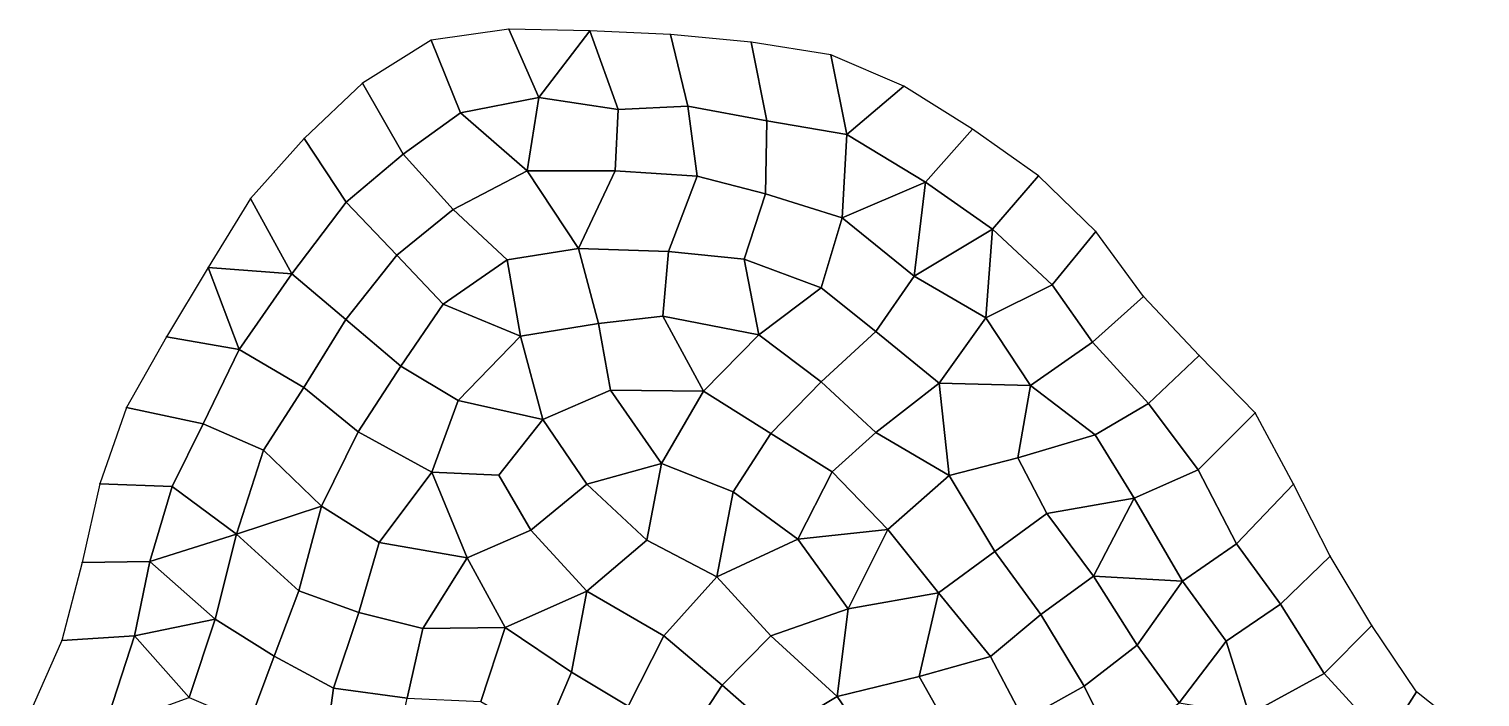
# Model space of a CAD drawing. Extents: x 727294 to 731543, y 8575035 to 8579824.
# Drawn here: x 728685.5 to 729044.1, y 8577634.1 to 8577799.2 of the extents above; entities that cross this region are included whole.
import ezdxf

# ---------------------------------------------------------------- set-up
doc = ezdxf.new("R2010")
doc.units = 0
for name, color, linetype in [('MESH_BOUND', 25, 'CONTINUOUS'), ('MESH_ELEMS', 250, 'CONTINUOUS'), ('MESH_NODES', 18, 'CONTINUOUS')]:
    doc.layers.add(name, color=color, linetype=linetype)

msp = doc.modelspace()

# ---------------------------------------------------------------- linework, layer by layer
at = {"layer": 'MESH_BOUND', "color": 25}
for points in [[(728804.09, 8577799.2, 38.17), (728784.87, 8577796.48, 38.17)], [(728824.08, 8577798.79, 38.17), (728804.09, 8577799.2, 38.17)], [(728784.87, 8577796.48, 38.17), (728767.93, 8577785.85, 38.17)], [(728844.05, 8577797.83, 38.17), (728824.08, 8577798.79, 38.17)], [(728863.94, 8577795.93, 38.17), (728844.05, 8577797.83, 38.17)], [(728883.7, 8577792.84, 38.17), (728863.94, 8577795.93, 38.17)], [(728901.73, 8577785.08, 38.17), (728883.7, 8577792.84, 38.17)], [(728767.93, 8577785.85, 38.17), (728753.52, 8577772.17, 38.17)], [(728918.64, 8577774.41, 38.17), (728901.73, 8577785.08, 38.17)], [(728935.02, 8577762.94, 38.17), (728918.64, 8577774.41, 38.17)], [(728753.52, 8577772.17, 38.17), (728740.22, 8577757.27, 38.17)], [(728949.13, 8577749.19, 38.17), (728935.02, 8577762.94, 38.17)], [(728740.22, 8577757.27, 38.17), (728729.77, 8577740.22, 38.17)], [(728960.93, 8577733.07, 38.17), (728949.13, 8577749.19, 38.17)], [(728729.77, 8577740.22, 38.17), (728719.47, 8577723.08, 38.17)], [(728974.64, 8577718.53, 38.17), (728960.93, 8577733.07, 38.17)], [(728719.47, 8577723.08, 38.17), (728709.62, 8577705.69, 38.17)], [(728988.55, 8577704.35, 38.17), (728974.64, 8577718.53, 38.17)], [(728709.62, 8577705.69, 38.17), (728703.06, 8577686.8, 38.17)], [(728997.99, 8577686.73, 38.17), (728988.55, 8577704.35, 38.17)], [(728703.06, 8577686.8, 38.17), (728698.63, 8577667.33, 38.17)], [(729007.02, 8577668.89, 38.17), (728997.99, 8577686.73, 38.17)], [(728698.63, 8577667.33, 38.17), (728693.66, 8577648.07, 38.17)], [(729017.36, 8577651.78, 38.17), (729007.02, 8577668.89, 38.17)], [(729028.39, 8577635.36, 38.17), (729017.36, 8577651.78, 38.17)], [(728693.66, 8577648.07, 38.17), (728685.53, 8577629.79, 38.17)], [(729044.07, 8577622.95, 38.17), (729028.39, 8577635.36, 38.17)]]:
    msp.add_polyline3d(points, dxfattribs=at)
at = {"layer": 'MESH_ELEMS', "color": 179}
for points in [[(728804.09, 8577799.2, 38.17), (728784.87, 8577796.48, 38.17), (728792.12, 8577778.5, 38.17), (728811.47, 8577782.31, 38.17)], [(728811.47, 8577782.31, 38.17), (728824.08, 8577798.79, 38.17), (728804.09, 8577799.2, 38.17), (728811.47, 8577782.31, 38.17)], [(728767.93, 8577785.85, 38.17), (728778, 8577768.29, 38.17), (728792.12, 8577778.5, 38.17), (728784.87, 8577796.48, 38.17)], [(728824.08, 8577798.79, 38.17), (728811.47, 8577782.31, 38.17), (728831.14, 8577779.33, 38.17), (728824.08, 8577798.79, 38.17)], [(728831.14, 8577779.33, 38.17), (728848.34, 8577780.12, 38.17), (728844.05, 8577797.83, 38.17), (728824.08, 8577798.79, 38.17)], [(728848.34, 8577780.12, 38.17), (728867.86, 8577776.49, 38.17), (728863.94, 8577795.93, 38.17), (728844.05, 8577797.83, 38.17)], [(728883.7, 8577792.84, 38.17), (728863.94, 8577795.93, 38.17), (728867.86, 8577776.49, 38.17), (728887.62, 8577773.14, 38.17)], [(728883.7, 8577792.84, 38.17), (728887.62, 8577773.14, 38.17), (728901.73, 8577785.08, 38.17), (728883.7, 8577792.84, 38.17)], [(728778, 8577768.29, 38.17), (728767.93, 8577785.85, 38.17), (728753.52, 8577772.17, 38.17), (728763.89, 8577756.39, 38.17)], [(728901.73, 8577785.08, 38.17), (728887.62, 8577773.14, 38.17), (728907.05, 8577761.37, 38.17), (728918.64, 8577774.41, 38.17)], [(728808.61, 8577764.14, 38.17), (728811.47, 8577782.31, 38.17), (728792.12, 8577778.5, 38.17), (728808.61, 8577764.14, 38.17)], [(728830.38, 8577764.15, 38.17), (728831.14, 8577779.33, 38.17), (728811.47, 8577782.31, 38.17), (728808.61, 8577764.14, 38.17)], [(728790.37, 8577754.56, 38.17), (728808.61, 8577764.14, 38.17), (728792.12, 8577778.5, 38.17), (728778, 8577768.29, 38.17)], [(728850.61, 8577762.83, 38.17), (728848.34, 8577780.12, 38.17), (728831.14, 8577779.33, 38.17), (728830.38, 8577764.15, 38.17)], [(728850.61, 8577762.83, 38.17), (728867.48, 8577758.43, 38.17), (728867.86, 8577776.49, 38.17), (728848.34, 8577780.12, 38.17)], [(728867.48, 8577758.43, 38.17), (728886.5, 8577752.56, 38.17), (728887.62, 8577773.14, 38.17), (728867.86, 8577776.49, 38.17)], [(728918.64, 8577774.41, 38.17), (728907.05, 8577761.37, 38.17), (728923.61, 8577749.69, 38.17), (728935.02, 8577762.94, 38.17)], [(728740.22, 8577757.27, 38.17), (728750.46, 8577738.66, 38.17), (728763.89, 8577756.39, 38.17), (728753.52, 8577772.17, 38.17)], [(728886.5, 8577752.56, 38.17), (728907.05, 8577761.37, 38.17), (728887.62, 8577773.14, 38.17), (728886.5, 8577752.56, 38.17)], [(728778, 8577768.29, 38.17), (728763.89, 8577756.39, 38.17), (728776.46, 8577743.28, 38.17), (728790.37, 8577754.56, 38.17)], [(728803.7, 8577742.12, 38.17), (728821.27, 8577744.96, 38.17), (728808.61, 8577764.14, 38.17), (728790.37, 8577754.56, 38.17)], [(728821.27, 8577744.96, 38.17), (728830.38, 8577764.15, 38.17), (728808.61, 8577764.14, 38.17), (728821.27, 8577744.96, 38.17)], [(728843.53, 8577744.23, 38.17), (728850.61, 8577762.83, 38.17), (728830.38, 8577764.15, 38.17), (728821.27, 8577744.96, 38.17)], [(728862.25, 8577742.28, 38.17), (728867.48, 8577758.43, 38.17), (728850.61, 8577762.83, 38.17), (728843.53, 8577744.23, 38.17)], [(728907.05, 8577761.37, 38.17), (728886.5, 8577752.56, 38.17), (728904.29, 8577738.12, 38.17), (728907.05, 8577761.37, 38.17)], [(728907.05, 8577761.37, 38.17), (728904.29, 8577738.12, 38.17), (728923.61, 8577749.69, 38.17), (728907.05, 8577761.37, 38.17)], [(728949.13, 8577749.19, 38.17), (728935.02, 8577762.94, 38.17), (728923.61, 8577749.69, 38.17), (728938.36, 8577736, 38.17)], [(728729.77, 8577740.22, 38.17), (728750.46, 8577738.66, 38.17), (728740.22, 8577757.27, 38.17), (728729.77, 8577740.22, 38.17)], [(728763.89, 8577756.39, 38.17), (728750.46, 8577738.66, 38.17), (728763.84, 8577727.38, 38.17), (728776.46, 8577743.28, 38.17)], [(728881.28, 8577735.26, 38.17), (728886.5, 8577752.56, 38.17), (728867.48, 8577758.43, 38.17), (728862.25, 8577742.28, 38.17)], [(728790.37, 8577754.56, 38.17), (728776.46, 8577743.28, 38.17), (728787.89, 8577731.2, 38.17), (728803.7, 8577742.12, 38.17)], [(728881.28, 8577735.26, 38.17), (728894.82, 8577724.47, 38.17), (728904.29, 8577738.12, 38.17), (728886.5, 8577752.56, 38.17)], [(728904.29, 8577738.12, 38.17), (728921.97, 8577727.83, 38.17), (728923.61, 8577749.69, 38.17), (728904.29, 8577738.12, 38.17)], [(728923.61, 8577749.69, 38.17), (728921.97, 8577727.83, 38.17), (728938.36, 8577736, 38.17), (728923.61, 8577749.69, 38.17)], [(728938.36, 8577736, 38.17), (728948.31, 8577721.8, 38.17), (728960.93, 8577733.07, 38.17), (728949.13, 8577749.19, 38.17)], [(728763.84, 8577727.38, 38.17), (728777.38, 8577715.83, 38.17), (728787.89, 8577731.2, 38.17), (728776.46, 8577743.28, 38.17)], [(728787.89, 8577731.2, 38.17), (728806.97, 8577723.29, 38.17), (728803.7, 8577742.12, 38.17), (728787.89, 8577731.2, 38.17)], [(728826.22, 8577726.39, 38.17), (728821.27, 8577744.96, 38.17), (728803.7, 8577742.12, 38.17), (728806.97, 8577723.29, 38.17)], [(728826.22, 8577726.39, 38.17), (728842.11, 8577728.21, 38.17), (728843.53, 8577744.23, 38.17), (728821.27, 8577744.96, 38.17)], [(728862.25, 8577742.28, 38.17), (728843.53, 8577744.23, 38.17), (728842.11, 8577728.21, 38.17), (728865.9, 8577723.59, 38.17)], [(728862.25, 8577742.28, 38.17), (728865.9, 8577723.59, 38.17), (728881.28, 8577735.26, 38.17), (728862.25, 8577742.28, 38.17)], [(728729.77, 8577740.22, 38.17), (728719.47, 8577723.08, 38.17), (728737.46, 8577719.95, 38.17), (728729.77, 8577740.22, 38.17)], [(728750.46, 8577738.66, 38.17), (728729.77, 8577740.22, 38.17), (728737.46, 8577719.95, 38.17), (728750.46, 8577738.66, 38.17)], [(728737.46, 8577719.95, 38.17), (728753.44, 8577710.57, 38.17), (728763.84, 8577727.38, 38.17), (728750.46, 8577738.66, 38.17)], [(728894.82, 8577724.47, 38.17), (728910.46, 8577711.65, 38.17), (728921.97, 8577727.83, 38.17), (728904.29, 8577738.12, 38.17)], [(728881.27, 8577711.99, 38.17), (728894.82, 8577724.47, 38.17), (728881.28, 8577735.26, 38.17), (728865.9, 8577723.59, 38.17)], [(728938.36, 8577736, 38.17), (728921.97, 8577727.83, 38.17), (728932.97, 8577711.1, 38.17), (728948.31, 8577721.8, 38.17)], [(728787.89, 8577731.2, 38.17), (728777.38, 8577715.83, 38.17), (728791.61, 8577707.41, 38.17), (728806.97, 8577723.29, 38.17)], [(728974.64, 8577718.53, 38.17), (728960.93, 8577733.07, 38.17), (728948.31, 8577721.8, 38.17), (728962.17, 8577706.61, 38.17)], [(728777.38, 8577715.83, 38.17), (728763.84, 8577727.38, 38.17), (728753.44, 8577710.57, 38.17), (728766.84, 8577699.61, 38.17)], [(728842.11, 8577728.21, 38.17), (728826.22, 8577726.39, 38.17), (728829.22, 8577709.96, 38.17), (728852.23, 8577709.69, 38.17)], [(728852.23, 8577709.69, 38.17), (728865.9, 8577723.59, 38.17), (728842.11, 8577728.21, 38.17), (728852.23, 8577709.69, 38.17)], [(728910.46, 8577711.65, 38.17), (728932.97, 8577711.1, 38.17), (728921.97, 8577727.83, 38.17), (728910.46, 8577711.65, 38.17)], [(728806.97, 8577723.29, 38.17), (728812.5, 8577702.7, 38.17), (728829.22, 8577709.96, 38.17), (728826.22, 8577726.39, 38.17)], [(728865.9, 8577723.59, 38.17), (728852.23, 8577709.69, 38.17), (728868.82, 8577699.24, 35.74), (728881.27, 8577711.99, 38.17)], [(728894.79, 8577699.46, 37.15), (728910.46, 8577711.65, 38.17), (728894.82, 8577724.47, 38.17), (728881.27, 8577711.99, 38.17)], [(728728.53, 8577701.59, 38.17), (728737.46, 8577719.95, 38.17), (728719.47, 8577723.08, 38.17), (728709.62, 8577705.69, 38.17)], [(728728.53, 8577701.59, 38.17), (728743.5, 8577695.11, 38.17), (728753.44, 8577710.57, 38.17), (728737.46, 8577719.95, 38.17)], [(728812.5, 8577702.7, 38.17), (728806.97, 8577723.29, 38.17), (728791.61, 8577707.41, 38.17), (728812.5, 8577702.7, 38.17)], [(728949.02, 8577698.89, 38.17), (728962.17, 8577706.61, 38.17), (728948.31, 8577721.8, 38.17), (728932.97, 8577711.1, 38.17)], [(728962.17, 8577706.61, 38.17), (728974.45, 8577690.28, 38.17), (728988.55, 8577704.35, 38.17), (728974.64, 8577718.53, 38.17)], [(728785.06, 8577689.67, 38.17), (728791.61, 8577707.41, 38.17), (728777.38, 8577715.83, 38.17), (728766.84, 8577699.61, 38.17)], [(728743.5, 8577695.11, 38.17), (728757.82, 8577681.3, 38.17), (728766.84, 8577699.61, 38.17), (728753.44, 8577710.57, 38.17)], [(728823.34, 8577686.73, 35.58), (728841.78, 8577691.79, 35.64), (728829.22, 8577709.96, 38.17), (728812.5, 8577702.7, 38.17)], [(728829.22, 8577709.96, 38.17), (728841.78, 8577691.79, 35.64), (728852.23, 8577709.69, 38.17), (728829.22, 8577709.96, 38.17)], [(728859.54, 8577684.84, 35.66), (728868.82, 8577699.24, 35.74), (728852.23, 8577709.69, 38.17), (728841.78, 8577691.79, 35.64)], [(728883.96, 8577689.75, 35.66), (728894.79, 8577699.46, 37.15), (728881.27, 8577711.99, 38.17), (728868.82, 8577699.24, 35.74)], [(728912.87, 8577688.87, 35.7), (728910.46, 8577711.65, 38.17), (728894.79, 8577699.46, 37.15), (728912.87, 8577688.87, 35.7)], [(728929.89, 8577693.22, 38.17), (728932.97, 8577711.1, 38.17), (728910.46, 8577711.65, 38.17), (728912.87, 8577688.87, 35.7)], [(728929.89, 8577693.22, 38.17), (728949.02, 8577698.89, 38.17), (728932.97, 8577711.1, 38.17), (728929.89, 8577693.22, 38.17)], [(728720.87, 8577686.09, 38.17), (728728.53, 8577701.59, 38.17), (728709.62, 8577705.69, 38.17), (728703.06, 8577686.8, 38.17)], [(728791.61, 8577707.41, 38.17), (728785.06, 8577689.67, 38.17), (728801.62, 8577688.92, 38.17), (728812.5, 8577702.7, 38.17)], [(728962.17, 8577706.61, 38.17), (728949.02, 8577698.89, 38.17), (728958.63, 8577683.23, 38.17), (728974.45, 8577690.28, 38.17)], [(728801.62, 8577688.92, 38.17), (728809.55, 8577675.35, 35.51), (728823.34, 8577686.73, 35.58), (728812.5, 8577702.7, 38.17)], [(728974.45, 8577690.28, 38.17), (728983.89, 8577671.97, 38.17), (728997.99, 8577686.73, 38.17), (728988.55, 8577704.35, 38.17)], [(728720.87, 8577686.09, 38.17), (728736.78, 8577674.33, 38.17), (728743.5, 8577695.11, 38.17), (728728.53, 8577701.59, 38.17)], [(728772.06, 8577672.31, 38.17), (728785.06, 8577689.67, 38.17), (728766.84, 8577699.61, 38.17), (728757.82, 8577681.3, 38.17)], [(728883.96, 8577689.75, 35.66), (728868.82, 8577699.24, 35.74), (728859.54, 8577684.84, 35.66), (728875.5, 8577673.13, 35.66)], [(728894.79, 8577699.46, 37.15), (728883.96, 8577689.75, 35.66), (728897.77, 8577675.53, 35.65), (728912.87, 8577688.87, 35.7)], [(728937.03, 8577679.42, 38.07), (728958.63, 8577683.23, 38.17), (728949.02, 8577698.89, 38.17), (728929.89, 8577693.22, 38.17)], [(728736.78, 8577674.33, 38.17), (728757.82, 8577681.3, 38.17), (728743.5, 8577695.11, 38.17), (728736.78, 8577674.33, 38.17)], [(728841.78, 8577691.79, 35.64), (728823.34, 8577686.73, 35.58), (728838.19, 8577672.85, 35.61), (728841.78, 8577691.79, 35.64)], [(728859.54, 8577684.84, 35.66), (728841.78, 8577691.79, 35.64), (728838.19, 8577672.85, 35.61), (728855.53, 8577663.82, 35.65)], [(728924.17, 8577670.04, 35.62), (728937.03, 8577679.42, 38.07), (728929.89, 8577693.22, 38.17), (728912.87, 8577688.87, 35.7)], [(728785.06, 8577689.67, 38.17), (728772.06, 8577672.31, 38.17), (728793.8, 8577668.48, 35.49), (728785.06, 8577689.67, 38.17)], [(728793.8, 8577668.48, 35.49), (728809.55, 8577675.35, 35.51), (728801.62, 8577688.92, 38.17), (728785.06, 8577689.67, 38.17)], [(728883.96, 8577689.75, 35.66), (728875.5, 8577673.13, 35.66), (728897.77, 8577675.53, 35.65), (728883.96, 8577689.75, 35.66)], [(728924.17, 8577670.04, 35.62), (728912.87, 8577688.87, 35.7), (728897.77, 8577675.53, 35.65), (728910.3, 8577659.82, 35.64)], [(728970.6, 8577662.75, 38.17), (728983.89, 8577671.97, 38.17), (728974.45, 8577690.28, 38.17), (728958.63, 8577683.23, 38.17)], [(728715.37, 8577667.57, 38.17), (728720.87, 8577686.09, 38.17), (728703.06, 8577686.8, 38.17), (728698.63, 8577667.33, 38.17)], [(728715.37, 8577667.57, 38.17), (728736.78, 8577674.33, 38.17), (728720.87, 8577686.09, 38.17), (728715.37, 8577667.57, 38.17)], [(728809.55, 8577675.35, 35.51), (728823.39, 8577660.23, 35.54), (728838.19, 8577672.85, 35.61), (728823.34, 8577686.73, 35.58)], [(728855.53, 8577663.82, 35.65), (728875.5, 8577673.13, 35.66), (728859.54, 8577684.84, 35.66), (728855.53, 8577663.82, 35.65)], [(729007.02, 8577668.89, 38.17), (728997.99, 8577686.73, 38.17), (728983.89, 8577671.97, 38.17), (728994.77, 8577657.06, 38.17)], [(728757.82, 8577681.3, 38.17), (728736.78, 8577674.33, 38.17), (728752.22, 8577660.37, 38.17), (728757.82, 8577681.3, 38.17)], [(728772.06, 8577672.31, 38.17), (728757.82, 8577681.3, 38.17), (728752.22, 8577660.37, 38.17), (728766.99, 8577654.99, 38.17)], [(728937.03, 8577679.42, 38.07), (728948.59, 8577664, 37.32), (728958.63, 8577683.23, 38.17), (728937.03, 8577679.42, 38.07)], [(728948.59, 8577664, 37.32), (728970.6, 8577662.75, 38.17), (728958.63, 8577683.23, 38.17), (728948.59, 8577664, 37.32)], [(728935.58, 8577654.45, 35.57), (728948.59, 8577664, 37.32), (728937.03, 8577679.42, 38.07), (728924.17, 8577670.04, 35.62)], [(728715.37, 8577667.57, 38.17), (728731.56, 8577653.36, 38.17), (728736.78, 8577674.33, 38.17), (728715.37, 8577667.57, 38.17)], [(728752.22, 8577660.37, 38.17), (728736.78, 8577674.33, 38.17), (728731.56, 8577653.36, 38.17), (728746.12, 8577644.16, 38.17)], [(728803.22, 8577651.26, 35.48), (728823.39, 8577660.23, 35.54), (728809.55, 8577675.35, 35.51), (728793.8, 8577668.48, 35.49)], [(728897.77, 8577675.53, 35.65), (728875.5, 8577673.13, 35.66), (728887.95, 8577655.87, 35.66), (728897.77, 8577675.53, 35.65)], [(728910.3, 8577659.82, 35.64), (728897.77, 8577675.53, 35.65), (728887.95, 8577655.87, 35.66), (728910.3, 8577659.82, 35.64)], [(728782.83, 8577650.99, 35.48), (728793.8, 8577668.48, 35.49), (728772.06, 8577672.31, 38.17), (728766.99, 8577654.99, 38.17)], [(728838.19, 8577672.85, 35.61), (728823.39, 8577660.23, 35.54), (728842.37, 8577649.21, 35.6), (728855.53, 8577663.82, 35.65)], [(728875.5, 8577673.13, 35.66), (728855.53, 8577663.82, 35.65), (728868.81, 8577649.18, 35.66), (728887.95, 8577655.87, 35.66)], [(728910.3, 8577659.82, 35.64), (728923.09, 8577644.12, 35.6), (728935.58, 8577654.45, 35.57), (728924.17, 8577670.04, 35.62)], [(728983.89, 8577671.97, 38.17), (728970.6, 8577662.75, 38.17), (728981.39, 8577647.9, 38.17), (728994.77, 8577657.06, 38.17)], [(728711.56, 8577649.21, 38.17), (728715.37, 8577667.57, 38.17), (728698.63, 8577667.33, 38.17), (728693.66, 8577648.07, 38.17)], [(728711.56, 8577649.21, 38.17), (728731.56, 8577653.36, 38.17), (728715.37, 8577667.57, 38.17), (728711.56, 8577649.21, 38.17)], [(728793.8, 8577668.48, 35.49), (728782.83, 8577650.99, 35.48), (728803.22, 8577651.26, 35.48), (728793.8, 8577668.48, 35.49)], [(728994.77, 8577657.06, 38.17), (729005.59, 8577639.94, 38.17), (729017.36, 8577651.78, 38.17), (729007.02, 8577668.89, 38.17)], [(728856.8, 8577637, 35.64), (728868.81, 8577649.18, 35.66), (728855.53, 8577663.82, 35.65), (728842.37, 8577649.21, 35.6)], [(728959.37, 8577646.9, 36.02), (728948.59, 8577664, 37.32), (728935.58, 8577654.45, 35.57), (728946.25, 8577636.76, 35.52)], [(728970.6, 8577662.75, 38.17), (728948.59, 8577664, 37.32), (728959.37, 8577646.9, 36.02), (728970.6, 8577662.75, 38.17)], [(728959.37, 8577646.9, 36.02), (728969.7, 8577632.65, 35.7), (728981.39, 8577647.9, 38.17), (728970.6, 8577662.75, 38.17)], [(728746.12, 8577644.16, 38.17), (728760.76, 8577636.29, 38.17), (728766.99, 8577654.99, 38.17), (728752.22, 8577660.37, 38.17)], [(728803.22, 8577651.26, 35.48), (728819.55, 8577640.25, 35.49), (728823.39, 8577660.23, 35.54), (728803.22, 8577651.26, 35.48)], [(728819.55, 8577640.25, 35.49), (728833.61, 8577631.83, 35.52), (728842.37, 8577649.21, 35.6), (728823.39, 8577660.23, 35.54)], [(728905.47, 8577639.16, 35.66), (728910.3, 8577659.82, 35.64), (728887.95, 8577655.87, 35.66), (728885.24, 8577634.22, 35.67)], [(728910.3, 8577659.82, 35.64), (728905.47, 8577639.16, 35.66), (728923.09, 8577644.12, 35.6), (728910.3, 8577659.82, 35.64)], [(728868.81, 8577649.18, 35.66), (728885.24, 8577634.22, 35.67), (728887.95, 8577655.87, 35.66), (728868.81, 8577649.18, 35.66)], [(728987, 8577629.75, 38.17), (729005.59, 8577639.94, 38.17), (728994.77, 8577657.06, 38.17), (728981.39, 8577647.9, 38.17)], [(728731.56, 8577653.36, 38.17), (728711.56, 8577649.21, 38.17), (728725.12, 8577633.98, 38.17), (728731.56, 8577653.36, 38.17)], [(728725.12, 8577633.98, 38.17), (728739.91, 8577627.62, 38.17), (728746.12, 8577644.16, 38.17), (728731.56, 8577653.36, 38.17)], [(728779, 8577633.82, 35.47), (728782.83, 8577650.99, 35.48), (728766.99, 8577654.99, 38.17), (728760.76, 8577636.29, 38.17)], [(728923.09, 8577644.12, 35.6), (728931.33, 8577628.43, 35.52), (728946.25, 8577636.76, 35.52), (728935.58, 8577654.45, 35.57)], [(728704.2, 8577626.43, 38.17), (728711.56, 8577649.21, 38.17), (728693.66, 8577648.07, 38.17), (728685.53, 8577629.79, 38.17)], [(728711.56, 8577649.21, 38.17), (728704.2, 8577626.43, 38.17), (728725.12, 8577633.98, 38.17), (728711.56, 8577649.21, 38.17)], [(728797.17, 8577632.99, 35.47), (728803.22, 8577651.26, 35.48), (728782.83, 8577650.99, 35.48), (728779, 8577633.82, 35.47)], [(728797.17, 8577632.99, 35.47), (728812.69, 8577623.98, 35.47), (728819.55, 8577640.25, 35.49), (728803.22, 8577651.26, 35.48)], [(728856.8, 8577637, 35.64), (728842.37, 8577649.21, 35.6), (728833.61, 8577631.83, 35.52), (728847.16, 8577622.24, 35.58)], [(728870.26, 8577625.28, 35.67), (728885.24, 8577634.22, 35.67), (728868.81, 8577649.18, 35.66), (728856.8, 8577637, 35.64)], [(729028.39, 8577635.36, 38.17), (729017.36, 8577651.78, 38.17), (729005.59, 8577639.94, 38.17), (729020.73, 8577623.32, 38.17)], [(728969.7, 8577632.65, 35.7), (728959.37, 8577646.9, 36.02), (728946.25, 8577636.76, 35.52), (728954.23, 8577620.74, 35.49)], [(728969.7, 8577632.65, 35.7), (728987, 8577629.75, 38.17), (728981.39, 8577647.9, 38.17), (728969.7, 8577632.65, 35.7)], [(728739.91, 8577627.62, 38.17), (728757.85, 8577615.26, 35.7), (728760.76, 8577636.29, 38.17), (728746.12, 8577644.16, 38.17)], [(728923.09, 8577644.12, 35.6), (728905.47, 8577639.16, 35.66), (728914.3, 8577623.54, 35.64), (728931.33, 8577628.43, 35.52)], [(728833.61, 8577631.83, 35.52), (728819.55, 8577640.25, 35.49), (728812.69, 8577623.98, 35.47), (728826.39, 8577614.79, 35.46)], [(728896.44, 8577617.87, 35.66), (728914.3, 8577623.54, 35.64), (728905.47, 8577639.16, 35.66), (728885.24, 8577634.22, 35.67)], [(729005.59, 8577639.94, 38.17), (728987, 8577629.75, 38.17), (729002.26, 8577617.32, 38.17), (729020.73, 8577623.32, 38.17)], [(728775.06, 8577615.38, 35.46), (728779, 8577633.82, 35.47), (728760.76, 8577636.29, 38.17), (728757.85, 8577615.26, 35.7)], [(728870.26, 8577625.28, 35.67), (728856.8, 8577637, 35.64), (728847.16, 8577622.24, 35.58), (728860.55, 8577607.07, 35.66)], [(728870.26, 8577625.28, 35.67), (728882.16, 8577607.55, 35.66), (728896.44, 8577617.87, 35.66), (728885.24, 8577634.22, 35.67)], [(728931.33, 8577628.43, 35.52), (728942.05, 8577611.85, 35.52), (728954.23, 8577620.74, 35.49), (728946.25, 8577636.76, 35.52)], [(729044.07, 8577622.95, 38.17), (729028.39, 8577635.36, 38.17), (729020.73, 8577623.32, 38.17), (729035.51, 8577606.94, 38.17)]]:
    msp.add_3dface(points, dxfattribs=at)
at = {"layer": 'MESH_NODES', "color": 18}
for p in [(728804.09, 8577799.2, 38.17), (728784.87, 8577796.48, 38.17), (728824.08, 8577798.79, 38.17), (728844.05, 8577797.83, 38.17), (728863.94, 8577795.93, 38.17), (728883.7, 8577792.84, 38.17), (728767.93, 8577785.85, 38.17), (728901.73, 8577785.08, 38.17), (728811.47, 8577782.31, 38.17), (728792.12, 8577778.5, 38.17), (728831.14, 8577779.33, 38.17), (728848.34, 8577780.12, 38.17), (728867.86, 8577776.49, 38.17), (728918.64, 8577774.41, 38.17), (728753.52, 8577772.17, 38.17), (728887.62, 8577773.14, 38.17), (728778, 8577768.29, 38.17), (728808.61, 8577764.14, 38.17), (728830.38, 8577764.15, 38.17), (728850.61, 8577762.83, 38.17), (728907.05, 8577761.37, 38.17), (728935.02, 8577762.94, 38.17), (728740.22, 8577757.27, 38.17), (728763.89, 8577756.39, 38.17), (728867.48, 8577758.43, 38.17), (728790.37, 8577754.56, 38.17), (728886.5, 8577752.56, 38.17), (728923.61, 8577749.69, 38.17), (728949.13, 8577749.19, 38.17), (728776.46, 8577743.28, 38.17), (728803.7, 8577742.12, 38.17), (728821.27, 8577744.96, 38.17), (728843.53, 8577744.23, 38.17), (728862.25, 8577742.28, 38.17), (728729.77, 8577740.22, 38.17), (728750.46, 8577738.66, 38.17), (728904.29, 8577738.12, 38.17), (728881.28, 8577735.26, 38.17), (728938.36, 8577736, 38.17), (728787.89, 8577731.2, 38.17), (728960.93, 8577733.07, 38.17), (728763.84, 8577727.38, 38.17), (728842.11, 8577728.21, 38.17), (728921.97, 8577727.83, 38.17), (728826.22, 8577726.39, 38.17), (728865.9, 8577723.59, 38.17), (728894.82, 8577724.47, 38.17), (728719.47, 8577723.08, 38.17), (728737.46, 8577719.95, 38.17), (728806.97, 8577723.29, 38.17), (728948.31, 8577721.8, 38.17), (728974.64, 8577718.53, 38.17), (728777.38, 8577715.83, 38.17), (728753.44, 8577710.57, 38.17), (728829.22, 8577709.96, 38.17), (728852.23, 8577709.69, 38.17), (728881.27, 8577711.99, 38.17), (728910.46, 8577711.65, 38.17), (728932.97, 8577711.1, 38.17), (728709.62, 8577705.69, 38.17), (728791.61, 8577707.41, 38.17), (728962.17, 8577706.61, 38.17), (728812.5, 8577702.7, 38.17), (728988.55, 8577704.35, 38.17), (728728.53, 8577701.59, 38.17), (728766.84, 8577699.61, 38.17), (728868.82, 8577699.24, 35.74), (728894.79, 8577699.46, 37.15), (728949.02, 8577698.89, 38.17), (728743.5, 8577695.11, 38.17), (728841.78, 8577691.79, 35.64), (728929.89, 8577693.22, 38.17), (728785.06, 8577689.67, 38.17), (728801.62, 8577688.92, 38.17), (728883.96, 8577689.75, 35.66), (728912.87, 8577688.87, 35.7), (728974.45, 8577690.28, 38.17), (728703.06, 8577686.8, 38.17), (728720.87, 8577686.09, 38.17), (728823.34, 8577686.73, 35.58), (728859.54, 8577684.84, 35.66), (728997.99, 8577686.73, 38.17), (728757.82, 8577681.3, 38.17), (728958.63, 8577683.23, 38.17), (728937.03, 8577679.42, 38.07), (728736.78, 8577674.33, 38.17), (728809.55, 8577675.35, 35.51), (728897.77, 8577675.53, 35.65), (728772.06, 8577672.31, 38.17), (728838.19, 8577672.85, 35.61), (728875.5, 8577673.13, 35.66), (728924.17, 8577670.04, 35.62), (728983.89, 8577671.97, 38.17), (728698.63, 8577667.33, 38.17), (728715.37, 8577667.57, 38.17), (728793.8, 8577668.48, 35.49), (729007.02, 8577668.89, 38.17), (728855.53, 8577663.82, 35.65), (728948.59, 8577664, 37.32), (728970.6, 8577662.75, 38.17), (728752.22, 8577660.37, 38.17), (728823.39, 8577660.23, 35.54), (728910.3, 8577659.82, 35.64), (728887.95, 8577655.87, 35.66), (728994.77, 8577657.06, 38.17), (728731.56, 8577653.36, 38.17), (728766.99, 8577654.99, 38.17), (728935.58, 8577654.45, 35.57), (728711.56, 8577649.21, 38.17), (728782.83, 8577650.99, 35.48), (728803.22, 8577651.26, 35.48), (728842.37, 8577649.21, 35.6), (728868.81, 8577649.18, 35.66), (729017.36, 8577651.78, 38.17), (728693.66, 8577648.07, 38.17), (728959.37, 8577646.9, 36.02), (728981.39, 8577647.9, 38.17), (728746.12, 8577644.16, 38.17), (728923.09, 8577644.12, 35.6), (728819.55, 8577640.25, 35.49), (728905.47, 8577639.16, 35.66), (729005.59, 8577639.94, 38.17), (728760.76, 8577636.29, 38.17), (728856.8, 8577637, 35.64), (728885.24, 8577634.22, 35.67), (728946.25, 8577636.76, 35.52), (729028.39, 8577635.36, 38.17)]:
    msp.add_point(p, dxfattribs=at)

doc.saveas('drawing.dxf')
